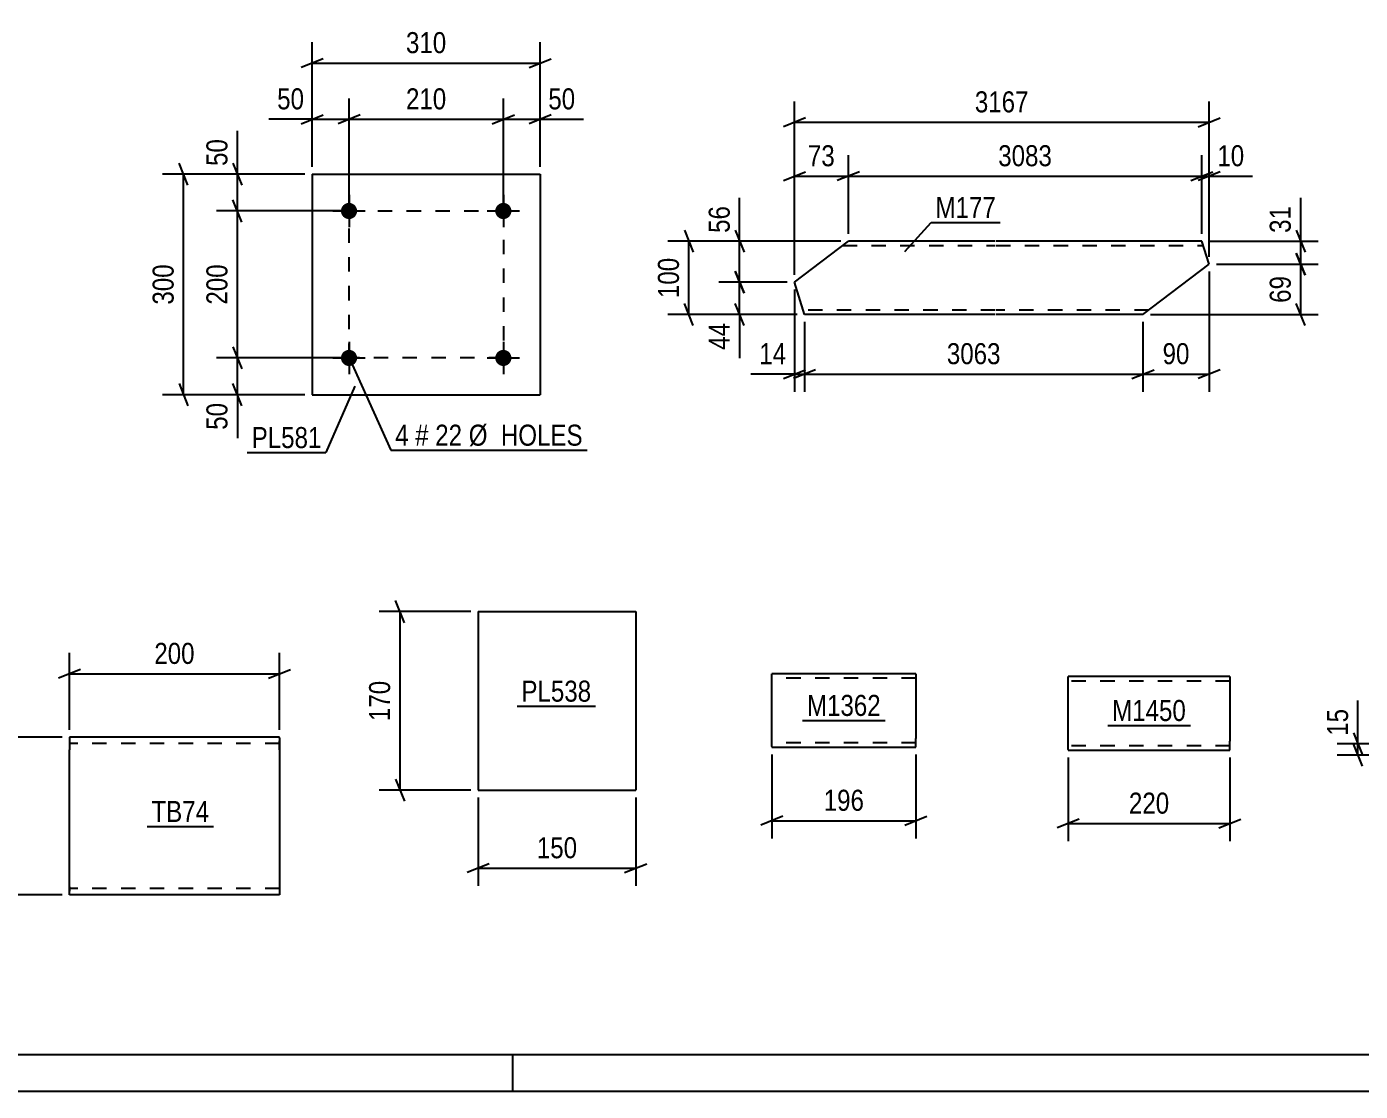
# Model space of a CAD drawing. Header units: millimetres. Extents: x 0 to 841, y 0 to 594.
# Drawn here: x 144.8 to 326.3, y 0 to 144.9 of the extents above; entities that cross this region are included whole.
import ezdxf

# ---------------------------------------------------------------- set-up
doc = ezdxf.new("R2010")
doc.units = ezdxf.units.MM
doc.linetypes.add('DXK_LINE_DOT2', pattern=[3.9198, 1.9599, -1.9599])
doc.styles.add('Arial Narrow', font='ARIALN.TTF', dxfattribs={"height": 0.2})

# ---------------------------------------------------------------- blocks, each defined once
blk = doc.blocks.new('Unknown-814748613-1133')
at = {"color": 5, "linetype": 'Continuous'}
for p, q in [((5, 5), (836, 5)), ((211, 0), (211, 5)), ((0, 0), (841, 0))]:
    blk.add_line(p, q, dxfattribs=at)
blk = doc.blocks.new('Part-814748613-2172 - 2158')
at = {"color": 2, "linetype": 'Continuous'}
for p, q in [((206.3, 65.28), (206.3, 40.99)), ((206.3, 65.28), (227.73, 65.28)), ((227.73, 65.28), (227.73, 40.99)), ((206.3, 40.99), (227.73, 40.99))]:
    blk.add_line(p, q, dxfattribs=at)
blk = doc.blocks.new('Part-814748613-1372 - 1344')
at = {"color": 2, "linetype": 'Continuous'}
for p, q in [((249.33, 110.11), (256.67, 115.71)), ((276.67, 115.71), (256.67, 115.71)), ((304.79, 115.71), (276.77, 115.71)), ((305.77, 112.56), (304.79, 115.71)), ((296.77, 105.71), (305.77, 112.56)), ((250.7, 105.71), (249.33, 110.11)), ((276.67, 105.71), (250.7, 105.71)), ((296.77, 105.71), (276.77, 105.71))]:
    blk.add_line(p, q, dxfattribs=at)
at = {"color": 7, "linetype": 'DXK_LINE_DOT2'}
for p, q in [((255.89, 115.11), (276.67, 115.11)), ((276.77, 115.11), (304.97, 115.11)), ((276.67, 106.31), (250.51, 106.31)), ((297.56, 106.31), (276.77, 106.31))]:
    blk.add_line(p, q, dxfattribs=at)
blk = doc.blocks.new('Part-814748613-2130 - 2115')
at = {"color": 2, "linetype": 'Continuous'}
for p, q in [((150.68, 48.19), (150.68, 46.48)), ((179.25, 48.19), (150.68, 48.19)), ((179.25, 48.06), (179.25, 48.19)), ((179.25, 48.06), (179.25, 46.48)), ((150.68, 27.82), (150.68, 46.48)), ((179.25, 46.48), (179.25, 26.76)), ((150.68, 26.89), (150.68, 27.82)), ((150.68, 26.76), (150.68, 26.89)), ((179.25, 26.76), (150.68, 26.76))]:
    blk.add_line(p, q, dxfattribs=at)
at = {"color": 7, "linetype": 'DXK_LINE_DOT2'}
for p, q in [((179.25, 47.33), (150.68, 47.33)), ((179.25, 46.48), (179.25, 47.69)), ((150.68, 27.82), (150.68, 27.26)), ((150.68, 27.62), (150.68, 27.68)), ((179.25, 27.62), (150.68, 27.62)), ((179.25, 27.62), (179.25, 27.68))]:
    blk.add_line(p, q, dxfattribs=at)
blk = doc.blocks.new('Part-814748613-6402 - 6398')
at = {"color": 2, "linetype": 'Continuous'}
for p, q in [((265.87, 56.83), (246.26, 56.83)), ((246.26, 46.92), (246.26, 56.83)), ((265.87, 56.83), (265.87, 48.03)), ((265.87, 46.83), (265.87, 48.03)), ((246.26, 46.92), (246.26, 46.83)), ((246.26, 46.83), (265.87, 46.83))]:
    blk.add_line(p, q, dxfattribs=at)
at = {"color": 7, "linetype": 'DXK_LINE_DOT2'}
for p, q in [((265.87, 56.23), (246.26, 56.23)), ((246.26, 47.43), (246.26, 47.48)), ((265.87, 47.43), (246.26, 47.43)), ((265.87, 47.48), (265.87, 47.8)), ((265.87, 47.43), (265.87, 47.48))]:
    blk.add_line(p, q, dxfattribs=at)
blk = doc.blocks.new('Bolt-814748613-6457 - 6418')
at = {"linetype": 'Continuous'}
for points in [[(189.82, 99.81, -1), (187.62, 99.81, -1)], [(210.82, 99.81, -1), (208.62, 99.81, -1)]]:
    blk.add_hatch(color=1, dxfattribs=at).paths.add_polyline_path(points)
at = {"color": 1, "linetype": 'Continuous'}
for p, q in [((188.72, 102.01), (188.72, 97.61)), ((209.72, 102.01), (209.72, 97.61)), ((186.52, 99.81), (190.92, 99.81)), ((207.52, 99.81), (211.92, 99.81))]:
    blk.add_line(p, q, dxfattribs=at)
blk = doc.blocks.new('Bolt-814748613-6452 - 6418')
at = {"linetype": 'Continuous'}
for points in [[(189.82, 119.81, -1), (187.62, 119.81, -1)], [(210.82, 119.81, -1), (208.62, 119.81, -1)]]:
    blk.add_hatch(color=1, dxfattribs=at).paths.add_polyline_path(points)
at = {"color": 1, "linetype": 'Continuous'}
for p, q in [((188.72, 122.01), (188.72, 117.61)), ((209.72, 122.01), (209.72, 117.61)), ((186.52, 119.81), (190.92, 119.81)), ((207.52, 119.81), (211.92, 119.81))]:
    blk.add_line(p, q, dxfattribs=at)
blk = doc.blocks.new('Part-814748613-6462 - 6418')
at = {"color": 2, "linetype": 'Continuous'}
for p, q in [((183.72, 124.81), (183.72, 94.81)), ((183.72, 124.81), (214.72, 124.81)), ((214.72, 124.81), (214.72, 94.81)), ((183.72, 94.81), (214.72, 94.81))]:
    blk.add_line(p, q, dxfattribs=at)
blk = doc.blocks.new('Part-814748613-6632 - 6628')
at = {"color": 2, "linetype": 'Continuous'}
for p, q in [((308.6, 56.44), (286.6, 56.44)), ((286.6, 46.53), (286.6, 56.44)), ((308.6, 56.44), (308.6, 47.64)), ((308.6, 46.44), (308.6, 47.64)), ((286.6, 46.53), (286.6, 46.44)), ((286.6, 46.44), (308.6, 46.44))]:
    blk.add_line(p, q, dxfattribs=at)
at = {"color": 7, "linetype": 'DXK_LINE_DOT2'}
for p, q in [((308.6, 55.84), (286.6, 55.84)), ((308.6, 47.09), (308.6, 47.41)), ((286.6, 47.04), (286.6, 47.09)), ((308.6, 47.04), (286.6, 47.04)), ((308.6, 47.04), (308.6, 47.09))]:
    blk.add_line(p, q, dxfattribs=at)
blk = doc.blocks.new('Rectangle-814748613-6571 - 6418')
at = {"color": 1, "linetype": 'DXK_LINE_DOT2'}
blk.add_lwpolyline([(188.72, 119.81), (209.72, 119.81), (209.72, 99.81), (188.72, 99.81), (188.72, 119.81)], close=True, dxfattribs=at)
blk = doc.blocks.new('StraightDimension-814748613-2174 - 2158')
at = {"color": 7, "linetype": 'Continuous'}
for p, q in [((206.3, 39.99), (206.3, 27.97)), ((227.73, 39.99), (227.73, 27.97)), ((207.8, 30.97), (204.8, 29.77)), ((226.23, 29.77), (229.23, 30.97)), ((206.3, 30.37), (227.73, 30.37))]:
    blk.add_line(p, q, dxfattribs=at)
at = {"color": 0}
blk.add_wipeout([(220.36, 31.12), (220.36, 35.32), (213.68, 35.32), (213.68, 31.12)], dxfattribs=at)
at = {"color": 3, "style": 'Arial Narrow'}
blk.add_text('150', height=2.863, dxfattribs=at).set_placement((214.28, 31.72))
blk = doc.blocks.new('StraightDimension-814748613-2185 - 2158')
at = {"color": 7, "linetype": 'Continuous'}
for p, q in [((196.26, 63.78), (195.06, 66.78)), ((205.3, 65.28), (192.81, 65.28)), ((195.66, 40.99), (195.66, 65.28)), ((195.06, 42.49), (196.26, 39.49)), ((205.3, 40.99), (192.81, 40.99))]:
    blk.add_line(p, q, dxfattribs=at)
at = {"color": 0}
blk.add_wipeout([(194.91, 56.48), (190.71, 56.48), (190.71, 49.79), (194.91, 49.79)], dxfattribs=at)
at = {"color": 3, "style": 'Arial Narrow'}
blk.add_text('170', height=2.863, rotation=90.0002, dxfattribs=at).set_placement((194.31, 50.39))
blk = doc.blocks.new('StraightDimension-814748613-1471 - 1344')
at = {"color": 7, "linetype": 'Continuous'}
for p, q in [((241.28, 111.61), (242.48, 108.61)), ((248.33, 110.11), (239.03, 110.11)), ((241.88, 105.71), (241.88, 110.11)), ((242.48, 104.21), (241.28, 107.21)), ((249.7, 105.71), (239.03, 105.71))]:
    blk.add_line(p, q, dxfattribs=at)
at = {"color": 0}
blk.add_wipeout([(241.13, 105.18), (236.93, 105.18), (236.93, 100.32), (241.13, 100.32)], dxfattribs=at)
at = {"color": 7, "linetype": 'Continuous'}
blk.add_line((241.88, 105.71), (241.88, 99.8), dxfattribs=at)
blk.add_line((241.88, 105.71), (241.88, 99.8), dxfattribs=at)
at = {"color": 3, "style": 'Arial Narrow'}
blk.add_text('44', height=2.863, rotation=90.0002, dxfattribs=at).set_placement((240.53, 100.92))
blk = doc.blocks.new('StraightDimension-814748613-1562 - 1344')
at = {"color": 7, "linetype": 'Continuous'}
for p, q in [((305.77, 111.56), (305.77, 95.21)), ((296.77, 104.71), (296.77, 95.21)), ((295.27, 97.01), (298.27, 98.21)), ((307.27, 98.21), (304.27, 97.01)), ((296.77, 97.61), (305.77, 97.61))]:
    blk.add_line(p, q, dxfattribs=at)
at = {"color": 0}
blk.add_wipeout([(303.7, 98.36), (303.7, 102.56), (298.84, 102.56), (298.84, 98.36)], dxfattribs=at)
at = {"color": 3, "style": 'Arial Narrow'}
blk.add_text('90', height=2.863, dxfattribs=at).set_placement((299.44, 98.96))
blk = doc.blocks.new('StraightDimension-814748613-1375 - 1344')
at = {"color": 7, "linetype": 'Continuous'}
for p, q in [((234.37, 117.21), (235.57, 114.21)), ((255.67, 115.71), (232.12, 115.71)), ((234.97, 105.71), (234.97, 115.71)), ((235.57, 104.21), (234.37, 107.21)), ((249.7, 105.71), (232.12, 105.71))]:
    blk.add_line(p, q, dxfattribs=at)
at = {"color": 0}
blk.add_wipeout([(234.22, 114.05), (230.02, 114.05), (230.02, 107.36), (234.22, 107.36)], dxfattribs=at)
at = {"color": 3, "style": 'Arial Narrow'}
blk.add_text('100', height=2.863, rotation=90.0002, dxfattribs=at).set_placement((233.62, 107.96))
blk = doc.blocks.new('StraightDimension-814748613-1418 - 1344')
at = {"color": 7, "linetype": 'Continuous'}
for p, q in [((317.63, 117.21), (318.83, 114.21)), ((305.79, 115.71), (320.63, 115.71)), ((318.23, 112.56), (318.23, 115.71)), ((306.77, 112.56), (320.63, 112.56)), ((318.83, 111.06), (317.63, 114.06))]:
    blk.add_line(p, q, dxfattribs=at)
at = {"color": 0}
blk.add_wipeout([(317.48, 121.09), (313.28, 121.09), (313.28, 116.23), (317.48, 116.23)], dxfattribs=at)
at = {"color": 7, "linetype": 'Continuous'}
blk.add_line((318.23, 115.71), (318.23, 121.61), dxfattribs=at)
blk.add_line((318.23, 115.71), (318.23, 121.61), dxfattribs=at)
at = {"color": 3, "style": 'Arial Narrow'}
blk.add_text('31', height=2.863, rotation=90.0002, dxfattribs=at).set_placement((316.88, 116.83))
blk = doc.blocks.new('StraightDimension-814748613-1446 - 1344')
at = {"color": 7, "linetype": 'Continuous'}
for p, q in [((306.77, 112.56), (320.63, 112.56)), ((317.63, 114.06), (318.83, 111.06)), ((318.23, 105.71), (318.23, 112.56)), ((318.83, 104.21), (317.63, 107.21)), ((297.77, 105.71), (320.63, 105.71))]:
    blk.add_line(p, q, dxfattribs=at)
at = {"color": 0}
blk.add_wipeout([(317.48, 111.56), (313.28, 111.56), (313.28, 106.7), (317.48, 106.7)], dxfattribs=at)
at = {"color": 3, "style": 'Arial Narrow'}
blk.add_text('69', height=2.863, rotation=90.0002, dxfattribs=at).set_placement((316.88, 107.31))
blk = doc.blocks.new('StraightDimension-814748613-1496 - 1344')
at = {"color": 7, "linetype": 'Continuous'}
for p, q in [((241.28, 117.21), (242.48, 114.21)), ((255.67, 115.71), (239.03, 115.71)), ((241.88, 110.11), (241.88, 115.71)), ((242.48, 108.61), (241.28, 111.61)), ((248.33, 110.11), (239.03, 110.11))]:
    blk.add_line(p, q, dxfattribs=at)
at = {"color": 0}
blk.add_wipeout([(241.13, 121.09), (236.93, 121.09), (236.93, 116.23), (241.13, 116.23)], dxfattribs=at)
at = {"color": 7, "linetype": 'Continuous'}
blk.add_line((241.88, 115.71), (241.88, 121.61), dxfattribs=at)
blk.add_line((241.88, 115.71), (241.88, 121.61), dxfattribs=at)
at = {"color": 3, "style": 'Arial Narrow'}
blk.add_text('56', height=2.863, rotation=90.0002, dxfattribs=at).set_placement((240.53, 116.83))
blk = doc.blocks.new('StraightDimension-814748613-1632 - 1344')
at = {"color": 7, "linetype": 'Continuous'}
for p, q in [((249.33, 111.11), (249.33, 127.4)), ((256.67, 116.71), (256.67, 127.4)), ((247.83, 123.95), (250.83, 125.15)), ((249.33, 124.55), (256.67, 124.55)), ((258.17, 125.15), (255.17, 123.95))]:
    blk.add_line(p, q, dxfattribs=at)
at = {"color": 0}
blk.add_wipeout([(255.43, 125.3), (255.43, 129.5), (250.57, 129.5), (250.57, 125.3)], dxfattribs=at)
at = {"color": 3, "style": 'Arial Narrow'}
blk.add_text('73', height=2.863, dxfattribs=at).set_placement((251.17, 125.9))
blk = doc.blocks.new('StraightDimension-814748613-1521 - 1344')
at = {"color": 7, "linetype": 'Continuous'}
for p, q in [((249.33, 109.11), (249.33, 95.21)), ((250.7, 104.71), (250.7, 95.21)), ((247.83, 97.01), (250.83, 98.21)), ((252.2, 98.21), (249.2, 97.01)), ((249.33, 97.61), (250.7, 97.61))]:
    blk.add_line(p, q, dxfattribs=at)
at = {"color": 0}
blk.add_wipeout([(248.8, 98.36), (248.8, 102.56), (243.95, 102.56), (243.95, 98.36)], dxfattribs=at)
at = {"color": 7, "linetype": 'Continuous'}
blk.add_line((249.33, 97.61), (243.42, 97.61), dxfattribs=at)
blk.add_line((249.33, 97.61), (243.42, 97.61), dxfattribs=at)
at = {"color": 3, "style": 'Arial Narrow'}
blk.add_text('14', height=2.863, dxfattribs=at).set_placement((244.55, 98.96))
blk = doc.blocks.new('StraightDimension-814748613-1538 - 1344')
at = {"color": 7, "linetype": 'Continuous'}
for p, q in [((250.7, 104.71), (250.7, 95.21)), ((296.77, 104.71), (296.77, 95.21)), ((252.2, 98.21), (249.2, 97.01)), ((295.27, 97.01), (298.27, 98.21)), ((250.7, 97.61), (296.77, 97.61))]:
    blk.add_line(p, q, dxfattribs=at)
at = {"color": 0}
blk.add_wipeout([(277.99, 98.36), (277.99, 102.56), (269.48, 102.56), (269.48, 98.36)], dxfattribs=at)
at = {"color": 3, "style": 'Arial Narrow'}
blk.add_text('3063', height=2.863, dxfattribs=at).set_placement((270.08, 98.96))
blk = doc.blocks.new('StraightDimension-814748613-1580 - 1344')
at = {"color": 7, "linetype": 'Continuous'}
for p, q in [((249.33, 111.11), (249.33, 134.73)), ((305.77, 113.56), (305.77, 134.73)), ((250.83, 132.48), (247.83, 131.28)), ((249.33, 131.88), (305.77, 131.88)), ((304.27, 131.28), (307.27, 132.48))]:
    blk.add_line(p, q, dxfattribs=at)
at = {"color": 0}
blk.add_wipeout([(281.8, 132.63), (281.8, 136.83), (273.29, 136.83), (273.29, 132.63)], dxfattribs=at)
at = {"color": 3, "style": 'Arial Narrow'}
blk.add_text('3167', height=2.863, dxfattribs=at).set_placement((273.89, 133.23))
blk = doc.blocks.new('StraightDimension-814748613-1591 - 1344')
at = {"color": 7, "linetype": 'Continuous'}
for p, q in [((304.79, 116.71), (304.79, 127.4)), ((305.77, 113.56), (305.77, 127.4)), ((303.29, 123.95), (306.29, 125.15)), ((307.27, 125.15), (304.27, 123.95)), ((304.79, 124.55), (305.77, 124.55))]:
    blk.add_line(p, q, dxfattribs=at)
at = {"color": 0}
blk.add_wipeout([(311.15, 125.3), (311.15, 129.5), (306.29, 129.5), (306.29, 125.3)], dxfattribs=at)
at = {"color": 7, "linetype": 'Continuous'}
blk.add_line((305.77, 124.55), (311.67, 124.55), dxfattribs=at)
blk.add_line((305.77, 124.55), (311.67, 124.55), dxfattribs=at)
at = {"color": 3, "style": 'Arial Narrow'}
blk.add_text('10', height=2.863, dxfattribs=at).set_placement((306.89, 125.9))
blk = doc.blocks.new('StraightDimension-814748613-1608 - 1344')
at = {"color": 7, "linetype": 'Continuous'}
for p, q in [((256.67, 116.71), (256.67, 127.4)), ((304.79, 116.71), (304.79, 127.4)), ((258.17, 125.15), (255.17, 123.95)), ((256.67, 124.55), (304.79, 124.55)), ((303.29, 123.95), (306.29, 125.15))]:
    blk.add_line(p, q, dxfattribs=at)
at = {"color": 0}
blk.add_wipeout([(284.99, 125.3), (284.99, 129.5), (276.47, 129.5), (276.47, 125.3)], dxfattribs=at)
at = {"color": 3, "style": 'Arial Narrow'}
blk.add_text('3083', height=2.863, dxfattribs=at).set_placement((277.07, 125.9))
blk = doc.blocks.new('StraightDimension-814748613-2132 - 2115')
at = {"color": 7, "linetype": 'Continuous'}
for p, q in [((140.29, 46.69), (139.09, 49.69)), ((149.68, 48.19), (136.84, 48.19)), ((139.69, 26.76), (139.69, 48.19)), ((139.09, 28.26), (140.29, 25.26)), ((149.68, 26.76), (136.84, 26.76))]:
    blk.add_line(p, q, dxfattribs=at)
at = {"color": 0}
blk.add_wipeout([(138.94, 40.82), (134.74, 40.82), (134.74, 34.13), (138.94, 34.13)], dxfattribs=at)
at = {"color": 3, "style": 'Arial Narrow'}
blk.add_text('150', height=2.863, rotation=90.0002, dxfattribs=at).set_placement((138.34, 34.73))
blk = doc.blocks.new('StraightDimension-814748613-2143 - 2115')
at = {"color": 7, "linetype": 'Continuous'}
for p, q in [((150.68, 49.19), (150.68, 59.67)), ((179.25, 49.19), (179.25, 59.67)), ((152.18, 57.42), (149.18, 56.22)), ((150.68, 56.82), (179.25, 56.82)), ((177.75, 56.22), (180.75, 57.42))]:
    blk.add_line(p, q, dxfattribs=at)
at = {"color": 0}
blk.add_wipeout([(168.31, 57.57), (168.31, 61.77), (161.62, 61.77), (161.62, 57.57)], dxfattribs=at)
at = {"color": 3, "style": 'Arial Narrow'}
blk.add_text('200', height=2.863, dxfattribs=at).set_placement((162.22, 58.17))
blk = doc.blocks.new('StraightDimension-814748613-1897 - 1867')
at = {"color": 7, "linetype": 'Continuous'}
for p, q in [((331.94, 47.27), (323.18, 47.27)), ((325.43, 48.77), (326.63, 45.77)), ((326.63, 44.27), (325.43, 47.27)), ((326.03, 45.77), (326.03, 47.27)), ((333.44, 45.77), (323.18, 45.77))]:
    blk.add_line(p, q, dxfattribs=at)
at = {"color": 0}
blk.add_wipeout([(325.28, 52.65), (321.08, 52.65), (321.08, 47.79), (325.28, 47.79)], dxfattribs=at)
at = {"color": 7, "linetype": 'Continuous'}
blk.add_line((326.03, 47.27), (326.03, 53.17), dxfattribs=at)
blk.add_line((326.03, 47.27), (326.03, 53.17), dxfattribs=at)
at = {"color": 3, "style": 'Arial Narrow'}
blk.add_text('15', height=2.863, rotation=90.0002, dxfattribs=at).set_placement((324.68, 48.39))
blk = doc.blocks.new('StraightDimension-814748613-6404 - 6398')
at = {"color": 7, "linetype": 'Continuous'}
for p, q in [((246.26, 45.83), (246.26, 34.43)), ((265.87, 45.83), (265.87, 34.43)), ((247.76, 37.43), (244.76, 36.23)), ((246.26, 36.83), (265.87, 36.83)), ((264.37, 36.23), (267.37, 37.43))]:
    blk.add_line(p, q, dxfattribs=at)
at = {"color": 0}
blk.add_wipeout([(259.41, 37.58), (259.41, 41.78), (252.72, 41.78), (252.72, 37.58)], dxfattribs=at)
at = {"color": 3, "style": 'Arial Narrow'}
blk.add_text('196', height=2.863, dxfattribs=at).set_placement((253.32, 38.18))
blk = doc.blocks.new('StraightDimension-814748613-6507 - 6418')
at = {"color": 7, "linetype": 'Continuous'}
for p, q in [((166.8, 123.31), (165.6, 126.31)), ((182.72, 124.81), (163.35, 124.81)), ((166.2, 94.81), (166.2, 124.81)), ((165.6, 96.31), (166.8, 93.31)), ((182.72, 94.81), (163.35, 94.81))]:
    blk.add_line(p, q, dxfattribs=at)
at = {"color": 0}
blk.add_wipeout([(165.45, 113.16), (161.25, 113.16), (161.25, 106.47), (165.45, 106.47)], dxfattribs=at)
at = {"color": 3, "style": 'Arial Narrow'}
blk.add_text('300', height=2.863, rotation=90.0002, dxfattribs=at).set_placement((164.85, 107.07))
blk = doc.blocks.new('StraightDimension-814748613-6464 - 6418')
at = {"color": 7, "linetype": 'Continuous'}
for p, q in [((172.92, 101.31), (174.12, 98.31)), ((187.72, 99.81), (170.67, 99.81)), ((173.52, 94.81), (173.52, 99.81)), ((174.12, 93.31), (172.92, 96.31)), ((182.72, 94.81), (170.67, 94.81))]:
    blk.add_line(p, q, dxfattribs=at)
at = {"color": 0}
blk.add_wipeout([(172.77, 94.29), (168.57, 94.29), (168.57, 89.43), (172.77, 89.43)], dxfattribs=at)
at = {"color": 7, "linetype": 'Continuous'}
blk.add_line((173.52, 94.81), (173.52, 88.91), dxfattribs=at)
blk.add_line((173.52, 94.81), (173.52, 88.91), dxfattribs=at)
at = {"color": 3, "style": 'Arial Narrow'}
blk.add_text('50', height=2.863, rotation=90.0002, dxfattribs=at).set_placement((172.17, 90.03))
blk = doc.blocks.new('StraightDimension-814748613-6477 - 6418')
at = {"color": 7, "linetype": 'Continuous'}
for p, q in [((187.72, 119.81), (170.67, 119.81)), ((174.12, 118.31), (172.92, 121.31)), ((173.52, 99.81), (173.52, 119.81)), ((172.92, 101.31), (174.12, 98.31)), ((187.72, 99.81), (170.67, 99.81))]:
    blk.add_line(p, q, dxfattribs=at)
at = {"color": 0}
blk.add_wipeout([(172.77, 113.16), (168.57, 113.16), (168.57, 106.47), (172.77, 106.47)], dxfattribs=at)
at = {"color": 3, "style": 'Arial Narrow'}
blk.add_text('200', height=2.863, rotation=90.0002, dxfattribs=at).set_placement((172.17, 107.07))
blk = doc.blocks.new('StraightDimension-814748613-6493 - 6418')
at = {"color": 7, "linetype": 'Continuous'}
for p, q in [((172.92, 126.31), (174.12, 123.31)), ((182.72, 124.81), (170.67, 124.81)), ((173.52, 119.81), (173.52, 124.81)), ((187.72, 119.81), (170.67, 119.81)), ((174.12, 118.31), (172.92, 121.31))]:
    blk.add_line(p, q, dxfattribs=at)
at = {"color": 0}
blk.add_wipeout([(172.77, 130.19), (168.57, 130.19), (168.57, 125.34), (172.77, 125.34)], dxfattribs=at)
at = {"color": 7, "linetype": 'Continuous'}
blk.add_line((173.52, 124.81), (173.52, 130.72), dxfattribs=at)
blk.add_line((173.52, 124.81), (173.52, 130.72), dxfattribs=at)
at = {"color": 3, "style": 'Arial Narrow'}
blk.add_text('50', height=2.863, rotation=90.0002, dxfattribs=at).set_placement((172.17, 125.94))
blk = doc.blocks.new('StraightDimension-814748613-6518 - 6418')
at = {"color": 7, "linetype": 'Continuous'}
for p, q in [((183.72, 125.81), (183.72, 142.79)), ((214.72, 125.81), (214.72, 142.79)), ((185.22, 140.54), (182.22, 139.34)), ((183.72, 139.94), (214.72, 139.94)), ((213.22, 139.34), (216.22, 140.54))]:
    blk.add_line(p, q, dxfattribs=at)
at = {"color": 0}
blk.add_wipeout([(202.56, 140.69), (202.56, 144.89), (195.87, 144.89), (195.87, 140.69)], dxfattribs=at)
at = {"color": 3, "style": 'Arial Narrow'}
blk.add_text('310', height=2.863, dxfattribs=at).set_placement((196.47, 141.29))
blk = doc.blocks.new('StraightDimension-814748613-6529 - 6418')
at = {"color": 7, "linetype": 'Continuous'}
for p, q in [((209.72, 120.81), (209.72, 135.14)), ((214.72, 125.81), (214.72, 135.14)), ((208.22, 131.69), (211.22, 132.89)), ((216.22, 132.89), (213.22, 131.69)), ((209.72, 132.29), (214.72, 132.29))]:
    blk.add_line(p, q, dxfattribs=at)
at = {"color": 0}
blk.add_wipeout([(220.1, 133.04), (220.1, 137.24), (215.24, 137.24), (215.24, 133.04)], dxfattribs=at)
at = {"color": 7, "linetype": 'Continuous'}
blk.add_line((214.72, 132.29), (220.62, 132.29), dxfattribs=at)
blk.add_line((214.72, 132.29), (220.62, 132.29), dxfattribs=at)
at = {"color": 3, "style": 'Arial Narrow'}
blk.add_text('50', height=2.863, dxfattribs=at).set_placement((215.84, 133.64))
blk = doc.blocks.new('StraightDimension-814748613-6542 - 6418')
at = {"color": 7, "linetype": 'Continuous'}
for p, q in [((188.72, 120.81), (188.72, 135.14)), ((209.72, 120.81), (209.72, 135.14)), ((190.22, 132.89), (187.22, 131.69)), ((208.22, 131.69), (211.22, 132.89)), ((188.72, 132.29), (209.72, 132.29))]:
    blk.add_line(p, q, dxfattribs=at)
at = {"color": 0}
blk.add_wipeout([(202.56, 133.04), (202.56, 137.24), (195.87, 137.24), (195.87, 133.04)], dxfattribs=at)
at = {"color": 3, "style": 'Arial Narrow'}
blk.add_text('210', height=2.863, dxfattribs=at).set_placement((196.47, 133.64))
blk = doc.blocks.new('StraightDimension-814748613-6558 - 6418')
at = {"color": 7, "linetype": 'Continuous'}
for p, q in [((183.72, 125.81), (183.72, 135.14)), ((188.72, 120.81), (188.72, 135.14)), ((182.22, 131.69), (185.22, 132.89)), ((190.22, 132.89), (187.22, 131.69)), ((183.72, 132.29), (188.72, 132.29))]:
    blk.add_line(p, q, dxfattribs=at)
at = {"color": 0}
blk.add_wipeout([(183.19, 133.04), (183.19, 137.24), (178.34, 137.24), (178.34, 133.04)], dxfattribs=at)
at = {"color": 7, "linetype": 'Continuous'}
blk.add_line((183.72, 132.29), (177.81, 132.29), dxfattribs=at)
blk.add_line((183.72, 132.29), (177.81, 132.29), dxfattribs=at)
at = {"color": 3, "style": 'Arial Narrow'}
blk.add_text('50', height=2.863, dxfattribs=at).set_placement((178.94, 133.64))
blk = doc.blocks.new('StraightDimension-814748613-6634 - 6628')
at = {"color": 7, "linetype": 'Continuous'}
for p, q in [((286.6, 45.44), (286.6, 34.04)), ((308.6, 45.44), (308.6, 34.04)), ((288.1, 37.04), (285.1, 35.84)), ((286.6, 36.44), (308.6, 36.44)), ((307.1, 35.84), (310.1, 37.04))]:
    blk.add_line(p, q, dxfattribs=at)
at = {"color": 0}
blk.add_wipeout([(300.94, 37.19), (300.94, 41.39), (294.26, 41.39), (294.26, 37.19)], dxfattribs=at)
at = {"color": 3, "style": 'Arial Narrow'}
blk.add_text('220', height=2.863, dxfattribs=at).set_placement((294.86, 37.79))
blk = doc.blocks.new('Mark-814748613-2170 - 2158')
at = {"color": 0}
blk.add_wipeout([(221.68, 53.03), (221.68, 56.03), (212.18, 56.03), (212.18, 53.03)], dxfattribs=at)
blk.add_wipeout([(221.68, 53.03), (221.68, 56.03), (212.18, 56.03), (212.18, 53.03)], dxfattribs=at)
at = {"color": 30, "linetype": 'Continuous'}
blk.add_line((211.58, 52.43), (222.28, 52.43), dxfattribs=at)
at = {"color": 3, "style": 'Arial Narrow'}
blk.add_text('PL538', height=2.863, dxfattribs=at).set_placement((212.18, 53.03))
blk = doc.blocks.new('Mark-814748613-1367 - 1344')
at = {"color": 0}
blk.add_wipeout([(276.75, 118.84), (276.75, 121.84), (268.53, 121.84), (268.53, 118.84)], dxfattribs=at)
blk.add_wipeout([(276.75, 118.84), (276.75, 121.84), (268.53, 121.84), (268.53, 118.84)], dxfattribs=at)
at = {"color": 30, "linetype": 'Continuous'}
for p, q in [((264.35, 114.31), (267.93, 118.24)), ((267.93, 118.24), (277.35, 118.24))]:
    blk.add_line(p, q, dxfattribs=at)
at = {"color": 3, "style": 'Arial Narrow'}
blk.add_text('M177', height=2.863, dxfattribs=at).set_placement((268.53, 118.84))
blk = doc.blocks.new('Mark-814748613-2128 - 2115')
at = {"color": 0}
blk.add_wipeout([(169.69, 36.65), (169.69, 39.65), (161.83, 39.65), (161.83, 36.65)], dxfattribs=at)
blk.add_wipeout([(169.69, 36.65), (169.69, 39.65), (161.83, 39.65), (161.83, 36.65)], dxfattribs=at)
at = {"color": 30, "linetype": 'Continuous'}
blk.add_line((161.23, 36.05), (170.29, 36.05), dxfattribs=at)
at = {"color": 3, "style": 'Arial Narrow'}
blk.add_text('TB74', height=2.863, dxfattribs=at).set_placement((161.83, 36.65))
blk = doc.blocks.new('Mark-814748613-6400 - 6398')
at = {"color": 0}
blk.add_wipeout([(261.09, 51.09), (261.09, 54.09), (251.04, 54.09), (251.04, 51.09)], dxfattribs=at)
blk.add_wipeout([(261.09, 51.09), (261.09, 54.09), (251.04, 54.09), (251.04, 51.09)], dxfattribs=at)
at = {"color": 30, "linetype": 'Continuous'}
blk.add_line((250.44, 50.49), (261.69, 50.49), dxfattribs=at)
at = {"color": 3, "style": 'Arial Narrow'}
blk.add_text('M1362', height=2.863, dxfattribs=at).set_placement((251.04, 51.09))
blk = doc.blocks.new('MarkSet-814748613-6618 - 6418')
at = {"color": 0}
blk.add_wipeout([(196.82, 87.87), (196.82, 90.87), (195, 90.87), (195, 87.87)], dxfattribs=at)
blk.add_wipeout([(196.82, 87.87), (196.82, 90.87), (195, 90.87), (195, 87.87)], dxfattribs=at)
at = {"color": 7, "linetype": 'Continuous'}
blk.add_line((188.72, 99.81), (194.4, 87.27), dxfattribs=at)
at = {"color": 3, "style": 'Arial Narrow'}
blk.add_text('4', height=2.86, dxfattribs=at).set_placement((195, 87.87))
at = {"color": 0}
blk.add_wipeout([(199.55, 87.87), (199.55, 90.87), (197.72, 90.87), (197.72, 87.87)], dxfattribs=at)
blk.add_wipeout([(199.55, 87.87), (199.55, 90.87), (197.72, 90.87), (197.72, 87.87)], dxfattribs=at)
at = {"color": 3, "style": 'Arial Narrow'}
blk.add_text('#', height=2.86, dxfattribs=at).set_placement((197.72, 87.87))
at = {"color": 0}
blk.add_wipeout([(204.11, 87.87), (204.11, 90.87), (200.45, 90.87), (200.45, 87.87)], dxfattribs=at)
blk.add_wipeout([(204.11, 87.87), (204.11, 90.87), (200.45, 90.87), (200.45, 87.87)], dxfattribs=at)
at = {"color": 3, "style": 'Arial Narrow'}
blk.add_text('22', height=2.863, dxfattribs=at).set_placement((200.45, 87.87))
at = {"color": 0}
blk.add_wipeout([(220.54, 87.87), (220.54, 90.87), (205.01, 90.87), (205.01, 87.87)], dxfattribs=at)
blk.add_wipeout([(220.54, 87.87), (220.54, 90.87), (205.01, 90.87), (205.01, 87.87)], dxfattribs=at)
at = {"color": 7, "linetype": 'Continuous'}
blk.add_line((194.4, 87.27), (221.14, 87.27), dxfattribs=at)
at = {"color": 3, "style": 'Arial Narrow'}
blk.add_text('Ø  HOLES', height=2.863, dxfattribs=at).set_placement((205.01, 87.87))
blk = doc.blocks.new('Mark-814748613-6458 - 6418')
at = {"color": 0}
blk.add_wipeout([(184.97, 87.54), (184.97, 90.54), (175.47, 90.54), (175.47, 87.54)], dxfattribs=at)
blk.add_wipeout([(184.97, 87.54), (184.97, 90.54), (175.47, 90.54), (175.47, 87.54)], dxfattribs=at)
at = {"color": 30, "linetype": 'Continuous'}
for p in [(189.5, 95.96), (174.87, 86.94)]:
    blk.add_line(p, (185.57, 86.94), dxfattribs=at)
at = {"color": 3, "style": 'Arial Narrow'}
blk.add_text('PL581', height=2.863, dxfattribs=at).set_placement((175.47, 87.54))
blk = doc.blocks.new('Mark-814748613-6630 - 6628')
at = {"color": 0}
blk.add_wipeout([(302.63, 50.4), (302.63, 53.4), (292.57, 53.4), (292.57, 50.4)], dxfattribs=at)
blk.add_wipeout([(302.63, 50.4), (302.63, 53.4), (292.57, 53.4), (292.57, 50.4)], dxfattribs=at)
at = {"color": 30, "linetype": 'Continuous'}
blk.add_line((291.97, 49.8), (303.23, 49.8), dxfattribs=at)
at = {"color": 3, "style": 'Arial Narrow'}
blk.add_text('M1450', height=2.863, dxfattribs=at).set_placement((292.57, 50.4))

msp = doc.modelspace()

# ---------------------------------------------------------------- block references
for name in ['Unknown-814748613-1133', 'Part-814748613-6462 - 6418', 'Bolt-814748613-6452 - 6418', 'Rectangle-814748613-6571 - 6418', 'Part-814748613-1372 - 1344', 'Bolt-814748613-6457 - 6418', 'Part-814748613-2172 - 2158', 'Part-814748613-6402 - 6398', 'Part-814748613-6632 - 6628', 'Part-814748613-2130 - 2115']:
    msp.add_blockref(name, (0, 0))

# ---------------------------------------------------------------- next in the draw order: block references
for name in ['StraightDimension-814748613-6507 - 6418', 'StraightDimension-814748613-1471 - 1344', 'StraightDimension-814748613-1562 - 1344', 'MarkSet-814748613-6618 - 6418', 'Mark-814748613-2170 - 2158', 'Mark-814748613-6400 - 6398', 'Mark-814748613-6630 - 6628', 'StraightDimension-814748613-1897 - 1867', 'StraightDimension-814748613-2132 - 2115', 'StraightDimension-814748613-6404 - 6398', 'StraightDimension-814748613-6634 - 6628', 'StraightDimension-814748613-2174 - 2158', 'Mark-814748613-2128 - 2115']:
    msp.add_blockref(name, (0, 0))

# ---------------------------------------------------------------- next in the draw order: block references
for name in ['StraightDimension-814748613-1418 - 1344', 'StraightDimension-814748613-1375 - 1344', 'StraightDimension-814748613-6464 - 6418', 'StraightDimension-814748613-2185 - 2158', 'StraightDimension-814748613-2143 - 2115']:
    msp.add_blockref(name, (0, 0))

# ---------------------------------------------------------------- next in the draw order: block references
for name in ['StraightDimension-814748613-1496 - 1344', 'StraightDimension-814748613-6477 - 6418', 'StraightDimension-814748613-1446 - 1344', 'Mark-814748613-6458 - 6418']:
    msp.add_blockref(name, (0, 0))

# ---------------------------------------------------------------- next in the draw order: block references
for name in ['StraightDimension-814748613-6493 - 6418', 'StraightDimension-814748613-1632 - 1344', 'StraightDimension-814748613-1521 - 1344']:
    msp.add_blockref(name, (0, 0))

# ---------------------------------------------------------------- next in the draw order: block references
for name in ['StraightDimension-814748613-6518 - 6418', 'StraightDimension-814748613-1580 - 1344', 'StraightDimension-814748613-1538 - 1344']:
    msp.add_blockref(name, (0, 0))

# ---------------------------------------------------------------- next in the draw order: block references
for name in ['StraightDimension-814748613-6529 - 6418', 'StraightDimension-814748613-1591 - 1344']:
    msp.add_blockref(name, (0, 0))

# ---------------------------------------------------------------- next in the draw order: block references
for name in ['StraightDimension-814748613-6542 - 6418', 'StraightDimension-814748613-1608 - 1344']:
    msp.add_blockref(name, (0, 0))

# ---------------------------------------------------------------- next in the draw order: block references
for name in ['StraightDimension-814748613-6558 - 6418', 'Mark-814748613-1367 - 1344']:
    msp.add_blockref(name, (0, 0))

doc.saveas('drawing.dxf')
